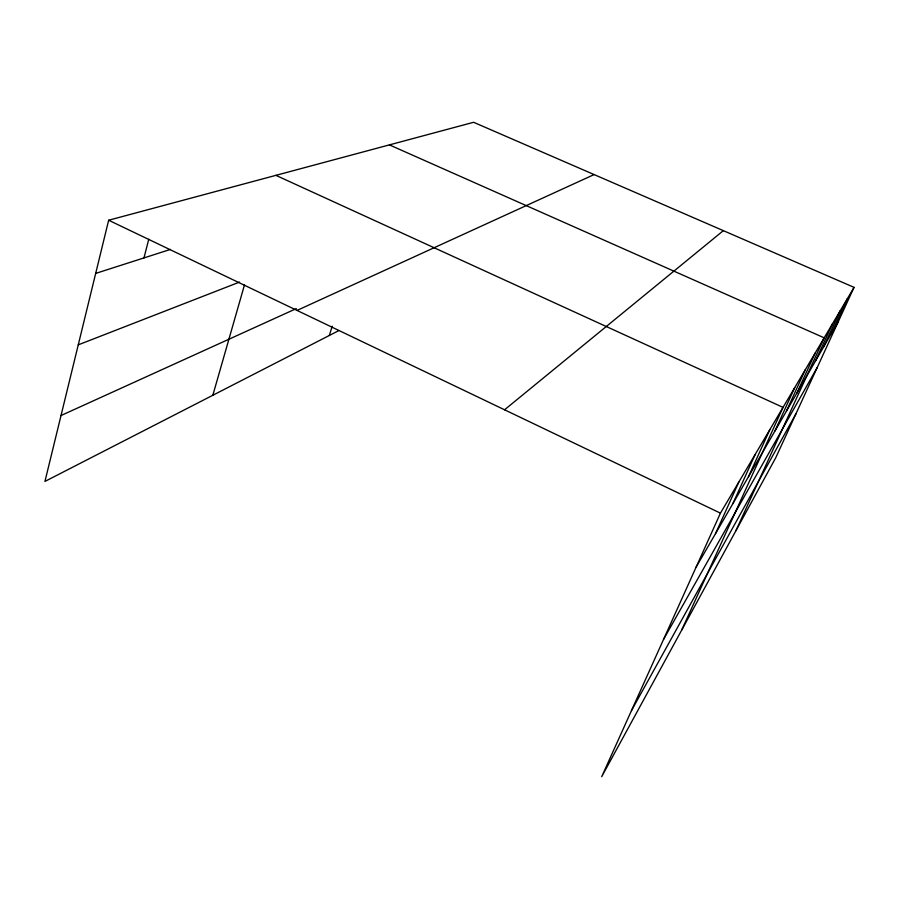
<?xml version="1.0" encoding="UTF-8"?>
<svg xmlns="http://www.w3.org/2000/svg" width="899" height="899" viewBox="0 0 899 899"><rect width="100%" height="100%" fill="white"/><g stroke="black" fill="none" stroke-linecap="round" stroke-linejoin="round"><path stroke-width="1.35" d="M854.05 287.365L720.436 513.149L601.689 776.714L775.826 457.58L854.05 287.365L473.616 122.286L108.655 220.233L44.95 481.414L338.979 330.529M143.975 257.912L148.762 239.258M212.838 395.257L244.494 284.871M329.315 335.484L332.225 326.236M715.514 533.624L738.764 482.19M732.865 503.665L755.104 454.557M748.451 476.74L769.78 429.767M681.802 629.884L783.029 407.382L275.903 175.35M774.994 430.902L794.716 387.638M786.378 411.236L805.38 369.601M796.829 393.189L815.168 353.06M735.865 530.803L824.181 337.833L389.413 144.885M815.371 361.173L832.508 323.775M823.619 346.924L840.217 310.751M831.294 333.664L847.375 298.637M631.469 710.603L795.941 413.798M663.541 639.414L817.225 367.489M696.107 567.134L838.452 321.314M504.564 409.787L723.347 230.65M297.03 310.425L594.115 174.575M61.02 415.529L296.299 308.615M78.258 344.856L239.55 282.084M95.687 273.408L170.394 249.428M108.655 220.233L720.436 513.149"/></g></svg>
